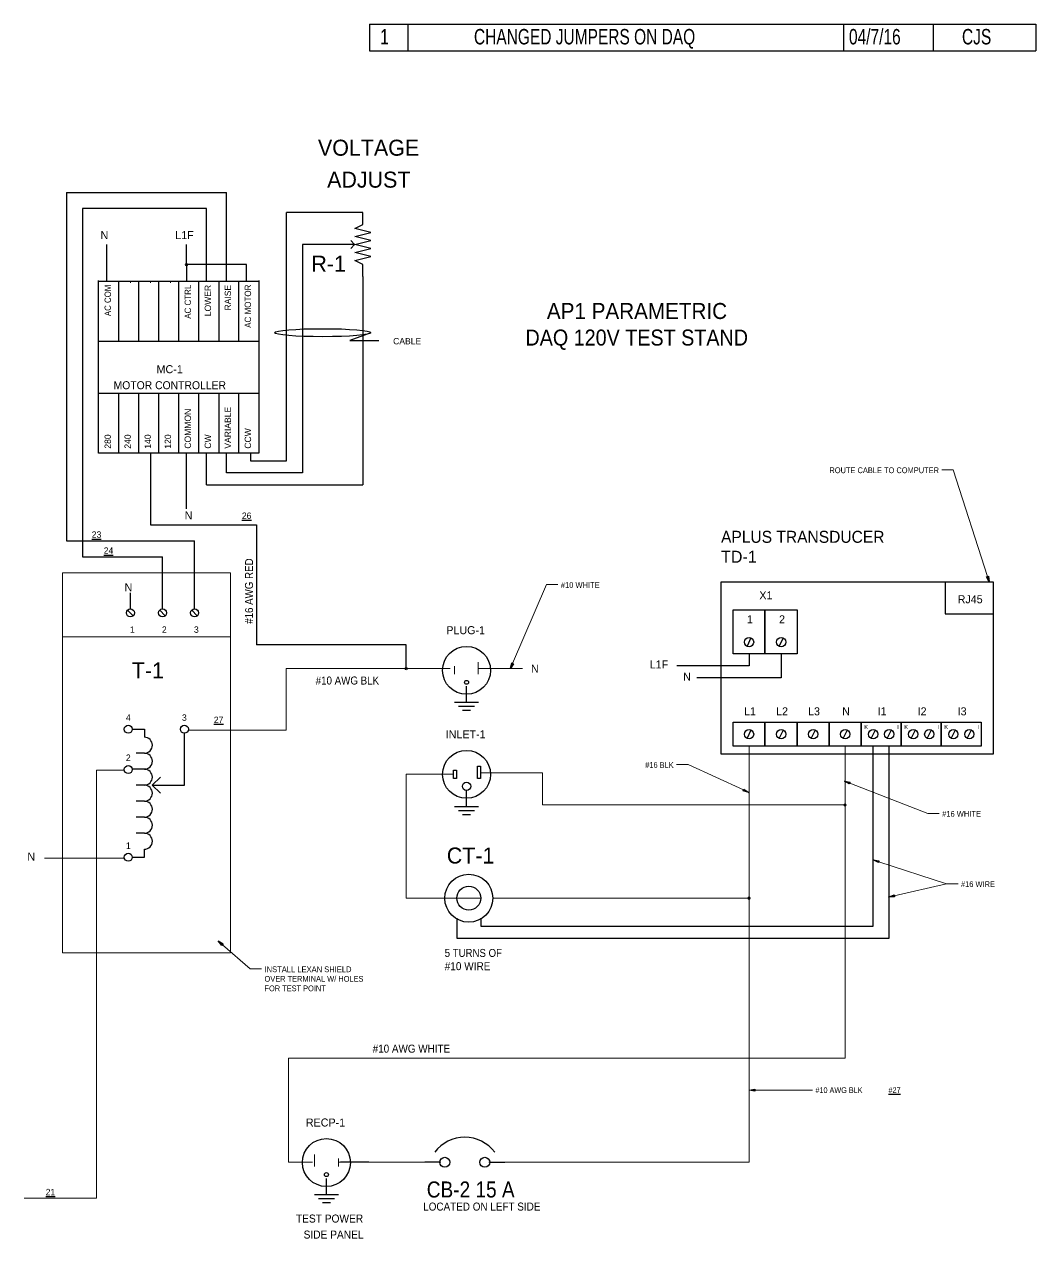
# Model space of a CAD drawing. Header units: inches. Extents: x 1 to 32.3, y 0.5 to 21.
# Drawn here: x 22.81 to 31.83, y 9.81 to 20.64 of the extents above; entities that cross this region are included whole.
import ezdxf
from ezdxf.enums import TextEntityAlignment as Align

# ---------------------------------------------------------------- set-up
doc = ezdxf.new("R2010")
doc.units = ezdxf.units.IN
doc.header["$MEASUREMENT"] = 0
doc.linetypes.add('HIDDEN', pattern=[0.075, 0.05, -0.025])
for name, color, linetype in [('COMP', 3, 'Continuous'), ('DASH', 3, 'HIDDEN'), ('DEVICE', 3, 'Continuous'), ('SLD-0', 7, 'Continuous'), ('TEXT', 4, 'Continuous'), ('TXT', 4, 'Continuous'), ('WIRE', 1, 'Continuous'), ('WIRE_BIG', 1, 'Continuous')]:
    doc.layers.add(name, color=color, linetype=linetype)
doc.styles.add('SLDTEXTSTYLE0', font='TXT')
doc.styles.add('SLDTEXTSTYLE1', font='TXT', dxfattribs={"width": 0.928571})
doc.styles.add('SLDTEXTSTYLE10', font='TXT', dxfattribs={"width": 0.923077})
doc.styles.add('SLDTEXTSTYLE11', font='TXT', dxfattribs={"width": 0.944444})
doc.styles.add('SLDTEXTSTYLE13', font='TXT', dxfattribs={"width": 0.921053})
doc.styles.add('SLDTEXTSTYLE19', font='TXT', dxfattribs={"width": 0.9375})
doc.styles.add('SLDTEXTSTYLE2', font='TXT', dxfattribs={"width": 0.916667})
doc.styles.add('SLDTEXTSTYLE25', font='TXT', dxfattribs={"width": 0.909091})
doc.styles.add('SLDTEXTSTYLE26', font='TXT', dxfattribs={"width": 0.95})
doc.styles.add('SLDTEXTSTYLE27', font='TXT', dxfattribs={"width": 0.964286})
doc.styles.add('SLDTEXTSTYLE29', font='TXT', dxfattribs={"width": 0.934783})
doc.styles.add('SLDTEXTSTYLE5', font='TXT', dxfattribs={"width": 0.888889})
doc.styles.add('SLDTEXTSTYLE58', font='TXT', dxfattribs={"width": 0.96875})
doc.styles.add('SLDTEXTSTYLE59', font='TXT', dxfattribs={"width": 0.925})
doc.styles.add('SLDTEXTSTYLE6', font='TXT', dxfattribs={"width": 0.9})
doc.styles.add('SLDTEXTSTYLE62', font='TXT', dxfattribs={"width": 0.931818})
doc.styles.add('SLDTEXTSTYLE67', font='TXT', dxfattribs={"width": 0.75})

# ---------------------------------------------------------------- blocks, each defined once
blk = doc.blocks.new('TERM1')
at = {"layer": 'COMP'}
blk.add_circle((0, 0), 0.125, dxfattribs=at)
at = {"layer": 'WIRE_BIG'}
blk.add_line((-0.088, 0.089), (0.084, -0.092), dxfattribs=at)
blk = doc.blocks.new('RESISTOR')
at = {"layer": 'COMP'}
for p, q in [((-1, 0), (-0.625, 0)), ((-0.625, 0), (-0.5, 0.25)), ((-0.5, 0.25), (-0.375, -0.25)), ((-0.375, -0.25), (-0.25, 0.25)), ((-0.25, 0.25), (-0.125, -0.25)), ((-0.125, -0.25), (0, 0.25)), ((0, 0.25), (0.125, -0.25)), ((0.125, -0.25), (0.25, 0.25)), ((0.25, 0.25), (0.375, -0.25)), ((0.375, -0.25), (0.5, 0.25)), ((0.5, 0.25), (0.625, 0)), ((0.625, 0), (1, 0))]:
    blk.add_line(p, q, dxfattribs=at)
blk = doc.blocks.new('CIRBKR')
at = {"layer": 'COMP'}
for p, q in [((-0.812, 0), (-1, 0)), ((-0.188, 0), (0, 0))]:
    blk.add_line(p, q, dxfattribs=at)
for centre in [(-0.75, 0), (-0.25, 0)]:
    blk.add_circle(centre, 0.0625, dxfattribs=at)
blk.add_arc((-0.5, -0.156), 0.469, 36.8699, 143.1301, dxfattribs=at)
at = {"layer": 'COMP', "color": 3}
for tag in ['DESCRIPTL1', 'DESCRIPTL2', 'LABEL']:
    blk.add_attdef(tag, (0, 0), '', height=1, dxfattribs=at)
at = {"layer": 'COMP', "color": 3, "style": 'SLDTEXTSTYLE0'}
for tag, flags, p in [('DEVNAME_RO', 3, (-0.795, 0.714)), ('STOCKNUM', 1, (-0.708, -0.661))]:
    blk.add_attdef(tag, text='', height=0.1, dxfattribs=dict(at, flags=flags)).set_placement(p, align=Align.BOTTOM_LEFT)
blk = doc.blocks.new('TIE')
at = {"layer": 'WIRE_BIG', "lineweight": 30}
blk.add_circle((0, 0), 0.0312, dxfattribs=at)
blk = doc.blocks.new('GND')
at = {"layer": 'WIRE_BIG'}
for p, q in [((0, -0.5), (0, 0)), ((-0.375, -0.5), (0.375, -0.5)), ((-0.25, -0.625), (0.25, -0.625)), ((-0.125, -0.75), (0.125, -0.75))]:
    blk.add_line(p, q, dxfattribs=at)
blk = doc.blocks.new('SW_NOTE_12')
at = {"layer": 'TEXT', "color": 0, "attachment_point": 1}
for s, insert, char_height, style in [('APLUS TRANSDUCER', (0, 0.138), 0.10714, 'SLDTEXTSTYLE58'), ('TD-1', (0, -0.04), 0.1071, 'SLDTEXTSTYLE0')]:
    blk.add_mtext(s, dxfattribs=dict(at, insert=insert, char_height=char_height, style=style))
blk = doc.blocks.new('SW_NOTE_13')
at = {"layer": 'TEXT', "color": 0, "char_height": 0.0714, "attachment_point": 1}
for s, insert, style in [('5 TURNS OF', (0, 0.092), 'SLDTEXTSTYLE6'), ('#10 WIRE', (0, -0.026), 'SLDTEXTSTYLE19')]:
    blk.add_mtext(s, dxfattribs=dict(at, insert=insert, style=style))
blk = doc.blocks.new('SW_NOTE_14')
at = {"layer": 'TXT', "color": 0, "attachment_point": 1}
for s, insert, char_height, style in [('#10 AWG BLK', (0, 0.066), 0.05143, 'SLDTEXTSTYLE25'), ('\\L #27', (0.633, 0.066), 0.0514, 'SLDTEXTSTYLE2')]:
    blk.add_mtext(s, dxfattribs=dict(at, insert=insert, char_height=char_height, style=style))
blk = doc.blocks.new('SW_NOTE_15')
at = {"layer": 'TEXT', "color": 0, "char_height": 0.14286, "attachment_point": 2}
for s, insert, style in [('AP1 PARAMETRIC', (0.991, 0.184), 'SLDTEXTSTYLE27'), ('DAQ 120V TEST STAND', (0.989, -0.053), 'SLDTEXTSTYLE13')]:
    blk.add_mtext(s, dxfattribs=dict(at, insert=insert, style=style))
blk = doc.blocks.new('SW_NOTE_16')
at = {"layer": 'TEXT', "color": 0, "char_height": 0.05143, "attachment_point": 1}
for s, insert, style in [('INSTALL LEXAN SHIELD', (0, 0.066), 'SLDTEXTSTYLE26'), ('OVER TERMINAL W/ HOLES', (0, -0.019), 'SLDTEXTSTYLE62'), ('FOR TEST POINT', (0, -0.104), 'SLDTEXTSTYLE1')]:
    blk.add_mtext(s, dxfattribs=dict(at, insert=insert, style=style))

msp = doc.modelspace()

# ---------------------------------------------------------------- hatches: boundary and pattern name
at = {"linetype": 'Continuous'}
msp.add_hatch(color=7, dxfattribs=at).paths.add_polyline_path([(31.39, 15.713), (31.407, 15.718), (31.414, 15.667)], flags=0)
at = {"layer": 'TEXT'}
for points in [[(27.155, 14.944), (27.171, 14.937), (27.143, 14.893)], [(30.173, 13.88), (30.166, 13.864), (30.122, 13.89)], [(29.219, 13.803), (29.226, 13.818), (29.269, 13.789)], [(30.43, 13.178), (30.425, 13.162), (30.379, 13.186)], [(30.565, 12.874), (30.569, 12.858), (30.517, 12.854)], [(24.58, 12.437), (24.569, 12.424), (24.536, 12.464)]]:
    msp.add_hatch(color=256, dxfattribs=at).paths.add_polyline_path(points, flags=0)
at = {"layer": 'TXT'}
msp.add_hatch(color=256, dxfattribs=at).paths.add_polyline_path([(29.323, 11.14), (29.323, 11.122), (29.272, 11.131)], flags=0)

# ---------------------------------------------------------------- linework, layer by layer
at = {"layer": 'COMP'}
for p, q in [((25.754, 18.677), (25.29, 18.677)), ((25.754, 18.677), (25.719, 18.713)), ((25.754, 18.677), (25.719, 18.641)), ((23.469, 16.815), (23.469, 18.356)), ((23.469, 18.351), (24.898, 18.351)), ((23.648, 18.351), (23.648, 17.815)), ((23.826, 18.351), (23.826, 17.815)), ((24.005, 18.351), (24.005, 17.815)), ((24.183, 18.351), (24.183, 17.815)), ((24.362, 18.351), (24.362, 17.82)), ((24.541, 18.351), (24.541, 17.815)), ((24.719, 18.351), (24.719, 17.815)), ((24.898, 18.356), (24.898, 16.815)), ((23.469, 17.815), (24.898, 17.815)), ((23.469, 17.351), (24.898, 17.351)), ((23.648, 17.351), (23.648, 16.815)), ((23.826, 17.351), (23.826, 16.815)), ((24.005, 17.351), (24.005, 16.815)), ((24.183, 17.351), (24.183, 16.815)), ((24.362, 17.351), (24.362, 16.82)), ((24.541, 17.351), (24.541, 16.815)), ((24.719, 17.351), (24.719, 16.815)), ((24.898, 16.815), (23.469, 16.815)), ((23.771, 14.353), (23.878, 14.353)), ((23.878, 14.353), (23.878, 14.282)), ((23.878, 14.139), (23.806, 14.139)), ((23.842, 13.996), (23.77, 13.996)), ((23.878, 13.996), (23.806, 13.996)), ((23.878, 13.853), (23.806, 13.853)), ((23.878, 13.71), (23.806, 13.71)), ((23.878, 13.567), (23.806, 13.567)), ((23.878, 13.425), (23.806, 13.425)), ((23.878, 13.21), (23.878, 13.282)), ((23.771, 13.21), (23.878, 13.21))]:
    msp.add_line(p, q, dxfattribs=at)
at = {"layer": 'COMP', "linetype": 'Continuous', "lineweight": 0}
for p, q in [((24.647, 15.748), (23.147, 15.748)), ((23.147, 15.748), (23.147, 12.356)), ((24.647, 12.356), (24.647, 15.748)), ((23.147, 15.177), (24.647, 15.177)), ((23.147, 12.356), (24.647, 12.356))]:
    msp.add_line(p, q, dxfattribs=at)
at = {"layer": 'COMP', "linetype": 'Continuous'}
for p, q in [((29.289, 15.167), (29.254, 15.095)), ((29.575, 15.167), (29.539, 15.095)), ((29.289, 14.345), (29.254, 14.274)), ((29.575, 14.345), (29.539, 14.274)), ((29.861, 14.345), (29.825, 14.274)), ((30.147, 14.345), (30.111, 14.274)), ((30.397, 14.345), (30.361, 14.274)), ((30.539, 14.345), (30.504, 14.274)), ((30.754, 14.345), (30.718, 14.274)), ((30.897, 14.345), (30.861, 14.274)), ((31.111, 14.345), (31.075, 14.274)), ((31.254, 14.345), (31.218, 14.274))]:
    msp.add_line(p, q, dxfattribs=at)
for centre in [(29.272, 15.13), (29.558, 15.13), (29.272, 14.308), (29.558, 14.308), (29.844, 14.308), (30.129, 14.308), (30.379, 14.308), (30.522, 14.308), (30.736, 14.308), (30.879, 14.308), (31.094, 14.308), (31.236, 14.308)]:
    msp.add_circle(centre, 0.041, dxfattribs=at)
at = {"layer": 'COMP'}
for centre in [(23.735, 14.353), (24.235, 14.353), (23.735, 13.993), (23.735, 13.21)]:
    msp.add_circle(centre, 0.0357, dxfattribs=at)
for centre in [(23.878, 14.21), (23.878, 14.067), (23.878, 13.925), (23.878, 13.782), (23.878, 13.639), (23.878, 13.496), (23.878, 13.353)]:
    msp.add_arc(centre, 0.0714, 270, 90, dxfattribs=at)
at = {"layer": 'DASH', "linetype": 'Continuous'}
for p, q in [((25.897, 17.891), (25.711, 17.82)), ((25.711, 17.82), (25.969, 17.82))]:
    msp.add_line(p, q, dxfattribs=at)
msp.add_ellipse((25.469, 17.891), major_axis=(0.429, 0), ratio=0.083333, dxfattribs=at)
at = {"layer": 'DEVICE', "linetype": 'Continuous', "lineweight": 30}
for p, q in [((29.022, 15.667), (31.45, 15.667)), ((29.022, 14.131), (29.022, 15.667)), ((31.022, 15.667), (31.022, 15.381)), ((31.45, 15.667), (31.45, 14.131)), ((29.129, 15.417), (29.414, 15.417)), ((29.129, 15.024), (29.129, 15.417)), ((29.414, 15.417), (29.414, 15.024)), ((29.414, 15.417), (29.7, 15.417)), ((29.414, 15.024), (29.414, 15.417)), ((29.7, 15.417), (29.7, 15.024)), ((31.022, 15.381), (31.45, 15.381)), ((29.414, 15.024), (29.129, 15.024)), ((29.7, 15.024), (29.414, 15.024)), ((29.129, 14.417), (29.414, 14.417)), ((29.129, 14.202), (29.129, 14.417)), ((29.414, 14.417), (29.414, 14.202)), ((29.414, 14.417), (29.7, 14.417)), ((29.414, 14.202), (29.414, 14.417)), ((29.7, 14.417), (29.7, 14.202)), ((29.7, 14.417), (29.986, 14.417)), ((29.7, 14.202), (29.7, 14.417)), ((29.986, 14.417), (29.986, 14.202)), ((29.986, 14.417), (30.272, 14.417)), ((29.986, 14.202), (29.986, 14.417)), ((30.272, 14.417), (30.272, 14.202)), ((30.272, 14.417), (30.629, 14.417)), ((30.272, 14.202), (30.272, 14.417)), ((30.629, 14.417), (30.629, 14.202)), ((30.629, 14.417), (30.986, 14.417)), ((30.629, 14.202), (30.629, 14.417)), ((30.986, 14.417), (30.986, 14.202)), ((30.986, 14.417), (31.343, 14.417)), ((30.986, 14.202), (30.986, 14.417)), ((31.343, 14.417), (31.343, 14.202)), ((29.414, 14.202), (29.129, 14.202)), ((29.7, 14.202), (29.414, 14.202)), ((29.986, 14.202), (29.7, 14.202)), ((30.272, 14.202), (29.986, 14.202)), ((30.629, 14.202), (30.272, 14.202)), ((30.986, 14.202), (30.629, 14.202)), ((31.343, 14.202), (30.986, 14.202)), ((31.45, 14.131), (29.022, 14.131)), ((26.637, 13.986), (26.663, 13.986)), ((26.637, 13.914), (26.637, 13.986)), ((26.663, 13.986), (26.663, 13.914)), ((26.851, 14.023), (26.877, 14.023)), ((26.851, 13.913), (26.851, 14.023)), ((26.877, 14.023), (26.877, 13.913)), ((26.663, 13.914), (26.637, 13.914)), ((26.877, 13.913), (26.851, 13.913))]:
    msp.add_line(p, q, dxfattribs=at)
at = {"layer": 'DEVICE'}
msp.add_circle((26.752, 13.95), 0.214, dxfattribs=at)
at = {"layer": 'DEVICE', "linetype": 'Continuous', "lineweight": 30}
for centre, radius in [((26.752, 13.843), 0.0375), ((26.772, 12.845), 0.214), ((26.772, 12.845), 0.107)]:
    msp.add_circle(centre, radius, dxfattribs=at)
at = {"layer": 'SLD-0', "linetype": 'Continuous', "lineweight": 0}
for p, q in [((31.093, 16.667), (30.99, 16.667)), ((31.399, 15.716), (31.093, 16.667))]:
    msp.add_line(p, q, dxfattribs=at)
at = {"layer": 'SLD-0'}
for p, q in [((31.39, 15.713), (31.407, 15.718)), ((31.414, 15.667), (31.39, 15.713)), ((31.407, 15.718), (31.414, 15.667))]:
    msp.add_line(p, q, dxfattribs=at)
at = {"layer": 'TEXT'}
for p, q in [((25.886, 20.643), (31.829, 20.643)), ((31.829, 20.643), (31.829, 20.407)), ((27.143, 14.893), (27.155, 14.944)), ((27.171, 14.937), (27.143, 14.893)), ((27.155, 14.944), (27.171, 14.937)), ((30.166, 13.864), (30.122, 13.89)), ((30.122, 13.89), (30.173, 13.88)), ((30.173, 13.88), (30.166, 13.864)), ((29.219, 13.803), (29.226, 13.818)), ((29.269, 13.789), (29.219, 13.803)), ((29.226, 13.818), (29.269, 13.789)), ((30.425, 13.162), (30.379, 13.186)), ((30.379, 13.186), (30.43, 13.178)), ((30.43, 13.178), (30.425, 13.162)), ((30.517, 12.854), (30.565, 12.874)), ((30.569, 12.858), (30.517, 12.854)), ((30.565, 12.874), (30.569, 12.858)), ((24.569, 12.424), (24.536, 12.464)), ((24.536, 12.464), (24.58, 12.437)), ((24.58, 12.437), (24.569, 12.424))]:
    msp.add_line(p, q, dxfattribs=at)
at = {"layer": 'TEXT', "linetype": 'Continuous', "lineweight": 0}
for p, q in [((27.163, 14.94), (27.464, 15.643)), ((27.464, 15.643), (27.567, 15.643)), ((28.728, 14.037), (28.625, 14.037)), ((29.223, 13.811), (28.728, 14.037)), ((30.17, 13.872), (30.865, 13.601)), ((30.865, 13.601), (30.968, 13.601)), ((30.428, 13.17), (31.033, 12.974)), ((30.567, 12.866), (31.033, 12.974)), ((31.033, 12.974), (31.136, 12.974)), ((24.574, 12.43), (24.821, 12.214)), ((24.821, 12.214), (24.924, 12.214))]:
    msp.add_line(p, q, dxfattribs=at)
at = {"layer": 'TXT'}
for p, q in [((29.272, 11.131), (29.323, 11.14)), ((29.323, 11.122), (29.272, 11.131)), ((29.323, 11.14), (29.323, 11.122))]:
    msp.add_line(p, q, dxfattribs=at)
at = {"layer": 'TXT', "linetype": 'Continuous', "lineweight": 0}
for p, q in [((29.323, 11.131), (29.736, 11.131)), ((29.736, 11.131), (29.839, 11.131))]:
    msp.add_line(p, q, dxfattribs=at)
at = {"layer": 'WIRE', "linetype": 'Continuous'}
for p, q in [((23.183, 19.141), (23.183, 16.034)), ((24.611, 18.356), (24.611, 19.141)), ((24.433, 18.998), (23.326, 18.998)), ((23.326, 18.998), (23.326, 15.891)), ((24.433, 18.356), (24.433, 18.998)), ((25.147, 16.748), (25.147, 18.963)), ((24.254, 18.498), (24.254, 18.677)), ((25.29, 18.677), (25.29, 16.641)), ((24.79, 18.498), (24.254, 18.498)), ((24.254, 18.498), (24.254, 18.356)), ((24.79, 18.356), (24.79, 18.498)), ((24.826, 16.82), (24.826, 16.748)), ((24.826, 16.748), (25.147, 16.748)), ((23.933, 16.177), (24.879, 16.177)), ((24.879, 16.177), (24.879, 15.107)), ((23.183, 16.034), (24.326, 16.034)), ((23.326, 15.891), (24.04, 15.891))]:
    msp.add_line(p, q, dxfattribs=at)
at = {"layer": 'WIRE', "linetype": 'Continuous', "lineweight": 30}
for p, q in [((23.183, 19.141), (24.611, 19.141)), ((26.214, 15.107), (24.879, 15.107)), ((26.214, 14.893), (26.214, 15.107)), ((29.272, 15.024), (29.272, 14.917)), ((29.557, 15.024), (29.557, 14.81)), ((29.272, 14.917), (28.629, 14.917)), ((29.557, 14.81), (28.807, 14.81)), ((30.379, 12.595), (30.379, 14.202)), ((30.522, 12.488), (30.522, 14.202)), ((26.664, 12.667), (26.664, 12.488)), ((26.879, 12.667), (26.879, 12.595)), ((26.879, 12.595), (30.379, 12.595)), ((26.664, 12.488), (30.522, 12.488)), ((25.879, 10.488), (25.629, 10.488))]:
    msp.add_line(p, q, dxfattribs=at)
at = {"layer": 'WIRE', "linetype": 'Continuous', "lineweight": 0}
for p, q in [((25.143, 14.345), (25.143, 14.893)), ((25.143, 14.893), (26.607, 14.893)), ((24.272, 14.345), (25.143, 14.345)), ((29.272, 12.845), (29.272, 14.202)), ((30.129, 11.417), (30.129, 14.202)), ((23.45, 13.988), (23.45, 10.167)), ((23.7, 13.988), (23.45, 13.988)), ((26.636, 13.953), (26.214, 13.953)), ((26.214, 13.953), (26.214, 12.845)), ((23.7, 13.202), (22.986, 13.202)), ((26.214, 12.845), (26.879, 12.845)), ((26.986, 12.845), (29.272, 12.845)), ((29.272, 10.488), (29.272, 12.845)), ((25.164, 10.488), (25.164, 11.417)), ((25.164, 11.417), (30.129, 11.417)), ((25.164, 10.488), (25.379, 10.488)), ((25.609, 10.488), (26.522, 10.488)), ((25.629, 10.488), (26.414, 10.488)), ((26.95, 10.488), (29.272, 10.488)), ((23.45, 10.167), (22.807, 10.167))]:
    msp.add_line(p, q, dxfattribs=at)
for centre in [(24.254, 18.498), (26.214, 14.893), (30.127, 13.677), (29.272, 12.845)]:
    msp.add_circle(centre, 0.0111, dxfattribs=at)
at = {"layer": 'WIRE_BIG'}
for p, q in [((25.886, 20.643), (25.886, 20.407)), ((26.229, 20.643), (26.229, 20.407)), ((30.114, 20.643), (30.114, 20.407)), ((30.914, 20.643), (30.914, 20.407)), ((25.886, 20.407), (31.829, 20.407)), ((25.826, 18.963), (25.147, 18.963)), ((23.54, 18.677), (23.54, 18.356)), ((25.826, 18.391), (25.826, 16.534)), ((23.933, 16.82), (23.933, 16.177)), ((24.254, 16.32), (24.254, 16.82)), ((24.433, 16.534), (24.433, 16.82)), ((24.611, 16.641), (24.611, 16.82)), ((25.29, 16.641), (24.611, 16.641)), ((24.433, 16.534), (25.826, 16.534)), ((24.326, 15.427), (24.326, 16.034)), ((24.04, 15.427), (24.04, 15.891)), ((23.754, 15.427), (23.754, 15.57)), ((24.235, 13.853), (24.235, 14.317)), ((23.949, 13.853), (24.021, 13.925)), ((23.949, 13.853), (24.235, 13.853)), ((23.949, 13.853), (24.021, 13.782))]:
    msp.add_line(p, q, dxfattribs=at)
at = {"layer": 'WIRE_BIG', "lineweight": 0}
for p, q in [((26.645, 14.843), (26.645, 14.914)), ((26.857, 14.843), (26.857, 14.95)), ((25.395, 10.45), (25.395, 10.557)), ((25.609, 10.45), (25.609, 10.521))]:
    msp.add_line(p, q, dxfattribs=at)
at = {"layer": 'WIRE_BIG', "linetype": 'Continuous', "lineweight": 0}
for p, q in [((26.857, 14.893), (27.25, 14.893)), ((27.429, 13.964), (26.877, 13.964)), ((27.429, 13.679), (27.429, 13.964)), ((30.129, 13.679), (27.429, 13.679))]:
    msp.add_line(p, q, dxfattribs=at)
at = {"layer": 'WIRE_BIG'}
for centre in [(26.752, 14.878), (25.502, 10.486)]:
    msp.add_circle(centre, 0.214, dxfattribs=at)

# ---------------------------------------------------------------- block references
at = {"color": 7, "linetype": 'Continuous'}
for name, p, xscale, yscale, zscale, rotation in [('RESISTOR', (25.826, 18.677), 0.2857142857142857, 0.2857142857142857, 0.2857142857142857, 90), ('TIE', (26.752, 14.771), 0.5714285714285714, 0.5714285714285714, 0.5714285714285714, 89.99999999999997), ('TIE', (25.502, 10.378), 0.5714285714285714, 0.5714285714285714, 0.5714285714285714, 89.99999999999997)]:
    msp.add_blockref(name, p, dxfattribs=dict(at, xscale=xscale, yscale=yscale, zscale=zscale, rotation=rotation))
for name, p, xscale, yscale, zscale in [('TERM1', (23.754, 15.391), 0.2857142857142857, 0.2857142857142857, 0.2857142857142857), ('TERM1', (24.04, 15.391), 0.2857142857142857, 0.2857142857142857, 0.2857142857142857), ('TERM1', (24.326, 15.391), 0.2857142857142857, 0.2857142857142857, 0.2857142857142857), ('GND', (26.752, 14.736), 0.2857142857142857, 0.2857142857142857, 0.2857142857142857), ('GND', (26.752, 13.807), 0.2857142857142857, 0.2857142857142857, 0.2857142857142857), ('CIRBKR', (27.093, 10.488), 0.7142857142857142, 0.7142857142857142, 0.7142857142857142), ('GND', (25.502, 10.343), 0.2857142857142857, 0.2857142857142857, 0.2857142857142857)]:
    msp.add_blockref(name, p, dxfattribs=dict(at, xscale=xscale, yscale=yscale, zscale=zscale))
at = {"layer": 'TEXT'}
for name, p in [('SW_NOTE_15', (27.281, 17.972)), ('SW_NOTE_12', (29.022, 15.985)), ('SW_NOTE_13', (26.557, 12.3)), ('SW_NOTE_16', (24.95, 12.17))]:
    msp.add_blockref(name, p, dxfattribs=at)
at = {"layer": 'TXT'}
msp.add_blockref('SW_NOTE_14', (29.864, 11.092), dxfattribs=at)

# ---------------------------------------------------------------- texts
at = {"layer": 'DASH', "insert": (26.097, 17.844), "char_height": 0.0571, "attachment_point": 1, "style": 'SLDTEXTSTYLE0'}
msp.add_mtext('CABLE', dxfattribs=at)
at = {"layer": 'SLD-0', "insert": (30.966, 16.689), "char_height": 0.05143, "attachment_point": 3, "style": 'SLDTEXTSTYLE29'}
msp.add_mtext('ROUTE CABLE TO COMPUTER', dxfattribs=at)
at = {"layer": 'TEXT'}
for s, insert, char_height, attachment_point, style in [('1', (25.982, 20.601), 0.138, 1, 'SLDTEXTSTYLE67'), ('CHANGED JUMPERS ON DAQ', (26.818, 20.601), 0.1378, 1, 'SLDTEXTSTYLE67'), ('04/7/16', (30.163, 20.601), 0.1378, 1, 'SLDTEXTSTYLE67'), ('CJS', (31.171, 20.601), 0.1378, 1, 'SLDTEXTSTYLE67'), ('VOLTAGE', (25.878, 19.613), 0.1429, 2, 'SLDTEXTSTYLE0'), ('ADJUST', (25.88, 19.328), 0.1429, 2, 'SLDTEXTSTYLE0'), ('N', (23.522, 18.797), 0.0714, 2, 'SLDTEXTSTYLE0'), ('L1F', (24.236, 18.797), 0.0714, 2, 'SLDTEXTSTYLE0'), ('R-1', (25.522, 18.578), 0.1429, 2, 'SLDTEXTSTYLE0'), ('MC-1', (24.104, 17.601), 0.0714, 2, 'SLDTEXTSTYLE0'), ('MOTOR CONTROLLER', (24.105, 17.458), 0.07143, 2, 'SLDTEXTSTYLE58'), ('N', (24.272, 16.297), 0.0714, 2, 'SLDTEXTSTYLE0'), ('\\L26', (24.748, 16.286), 0.0571, 1, 'SLDTEXTSTYLE0'), ('\\L23', (23.409, 16.118), 0.0571, 1, 'SLDTEXTSTYLE0'), ('\\L24', (23.516, 15.975), 0.0571, 1, 'SLDTEXTSTYLE0'), ('N', (23.736, 15.655), 0.0714, 2, 'SLDTEXTSTYLE0'), ('#10 WHITE', (27.593, 15.665), 0.0514, 1, 'SLDTEXTSTYLE11'), ('X1', (29.422, 15.583), 0.0714, 2, 'SLDTEXTSTYLE0'), ('RJ45', (31.244, 15.548), 0.0714, 2, 'SLDTEXTSTYLE0'), ('1', (29.28, 15.369), 0.0714, 2, 'SLDTEXTSTYLE0'), ('2', (29.566, 15.369), 0.0714, 2, 'SLDTEXTSTYLE0'), ('1', (23.77, 15.27), 0.0571, 2, 'SLDTEXTSTYLE0'), ('2', (24.056, 15.27), 0.0571, 2, 'SLDTEXTSTYLE0'), ('3', (24.342, 15.27), 0.0571, 2, 'SLDTEXTSTYLE0'), ('PLUG-1', (26.744, 15.272), 0.0714, 2, 'SLDTEXTSTYLE0'), ('L1F', (28.468, 14.966), 0.0714, 2, 'SLDTEXTSTYLE0'), ('T-1', (23.91, 14.949), 0.1429, 2, 'SLDTEXTSTYLE0'), ('N', (27.361, 14.93), 0.0714, 2, 'SLDTEXTSTYLE0'), ('N', (28.718, 14.858), 0.0714, 2, 'SLDTEXTSTYLE0'), ('#10 AWG BLK', (25.689, 14.823), 0.07143, 2, 'SLDTEXTSTYLE25'), ('L1', (29.28, 14.548), 0.0714, 2, 'SLDTEXTSTYLE0'), ('L2', (29.566, 14.548), 0.0714, 2, 'SLDTEXTSTYLE0'), ('L3', (29.851, 14.548), 0.0714, 2, 'SLDTEXTSTYLE0'), ('N', (30.137, 14.548), 0.0714, 2, 'SLDTEXTSTYLE0'), ('I1', (30.458, 14.548), 0.0714, 2, 'SLDTEXTSTYLE0'), ('I2', (30.815, 14.548), 0.0714, 2, 'SLDTEXTSTYLE0'), ('I3', (31.172, 14.548), 0.0714, 2, 'SLDTEXTSTYLE0'), ('4', (23.735, 14.485), 0.0571, 2, 'SLDTEXTSTYLE0'), ('3', (24.235, 14.485), 0.0571, 2, 'SLDTEXTSTYLE0'), ('\\L27', (24.498, 14.465), 0.0571, 1, 'SLDTEXTSTYLE0'), ('INLET-1', (26.744, 14.343), 0.0714, 2, 'SLDTEXTSTYLE0'), ('K', (30.316, 14.39), 0.0357, 2, 'SLDTEXTSTYLE0'), ('I', (30.601, 14.39), 0.0357, 2, 'SLDTEXTSTYLE0'), ('K', (30.673, 14.39), 0.0357, 2, 'SLDTEXTSTYLE0'), ('I', (30.958, 14.39), 0.0357, 2, 'SLDTEXTSTYLE0'), ('K', (31.03, 14.39), 0.0357, 2, 'SLDTEXTSTYLE0'), ('I', (31.315, 14.39), 0.0357, 2, 'SLDTEXTSTYLE0'), ('2', (23.735, 14.127), 0.0571, 2, 'SLDTEXTSTYLE0'), ('#16 BLK', (28.599, 14.059), 0.0514, 3, 'SLDTEXTSTYLE1'), ('#16 WHITE', (30.994, 13.623), 0.0514, 1, 'SLDTEXTSTYLE11'), ('1', (23.735, 13.342), 0.0571, 2, 'SLDTEXTSTYLE0'), ('N', (22.869, 13.252), 0.0714, 2, 'SLDTEXTSTYLE0'), ('CT-1', (26.788, 13.297), 0.1429, 2, 'SLDTEXTSTYLE0'), ('#16 WIRE', (31.162, 12.996), 0.0514, 1, 'SLDTEXTSTYLE19'), ('#10 AWG WHITE', (26.26, 11.538), 0.07143, 2, 'SLDTEXTSTYLE10'), ('RECP-1', (25.494, 10.879), 0.0714, 2, 'SLDTEXTSTYLE0'), ('CB-2 15 A', (26.789, 10.317), 0.1429, 2, 'SLDTEXTSTYLE5'), ('\\L21', (22.998, 10.251), 0.0571, 1, 'SLDTEXTSTYLE0'), ('LOCATED ON LEFT SIDE', (26.888, 10.129), 0.07143, 2, 'SLDTEXTSTYLE59'), ('TEST POWER', (25.53, 10.022), 0.0714, 2, 'SLDTEXTSTYLE26'), ('SIDE PANEL', (25.566, 9.879), 0.0714, 2, 'SLDTEXTSTYLE26')]:
    msp.add_mtext(s, dxfattribs=dict(at, insert=insert, char_height=char_height, attachment_point=attachment_point, style=style))
at = {"layer": 'TEXT', "rotation": 90}
for s, insert, char_height, attachment_point, style in [('.', (23.701, 18.349), 0.0571, 3, 'SLDTEXTSTYLE0'), ('.', (23.88, 18.349), 0.0571, 3, 'SLDTEXTSTYLE0'), ('.', (24.059, 18.349), 0.0571, 3, 'SLDTEXTSTYLE0'), ('AC CTRL', (24.237, 18.319), 0.0571, 3, 'SLDTEXTSTYLE1'), ('LOWER', (24.416, 18.318), 0.0571, 3, 'SLDTEXTSTYLE0'), ('RAISE', (24.594, 18.318), 0.0571, 3, 'SLDTEXTSTYLE0'), ('AC MOTOR', (24.773, 18.32), 0.0571, 3, 'SLDTEXTSTYLE19'), ('AC COM', (23.523, 18.319), 0.0571, 3, 'SLDTEXTSTYLE2'), ('COMMON', (24.237, 16.856), 0.0571, 1, 'SLDTEXTSTYLE0'), ('VARIABLE', (24.594, 16.856), 0.0571, 1, 'SLDTEXTSTYLE0'), ('CCW', (24.773, 16.856), 0.0571, 1, 'SLDTEXTSTYLE0'), ('280', (23.523, 16.856), 0.0571, 1, 'SLDTEXTSTYLE0'), ('240', (23.701, 16.856), 0.0571, 1, 'SLDTEXTSTYLE0'), ('140', (23.88, 16.856), 0.0571, 1, 'SLDTEXTSTYLE0'), ('120', (24.059, 16.856), 0.0571, 1, 'SLDTEXTSTYLE0'), ('CW', (24.416, 16.856), 0.0571, 1, 'SLDTEXTSTYLE0'), ('#16 AWG RED', (24.776, 15.585), 0.07143, 2, 'SLDTEXTSTYLE25')]:
    msp.add_mtext(s, dxfattribs=dict(at, insert=insert, char_height=char_height, attachment_point=attachment_point, style=style))

doc.saveas('drawing.dxf')
